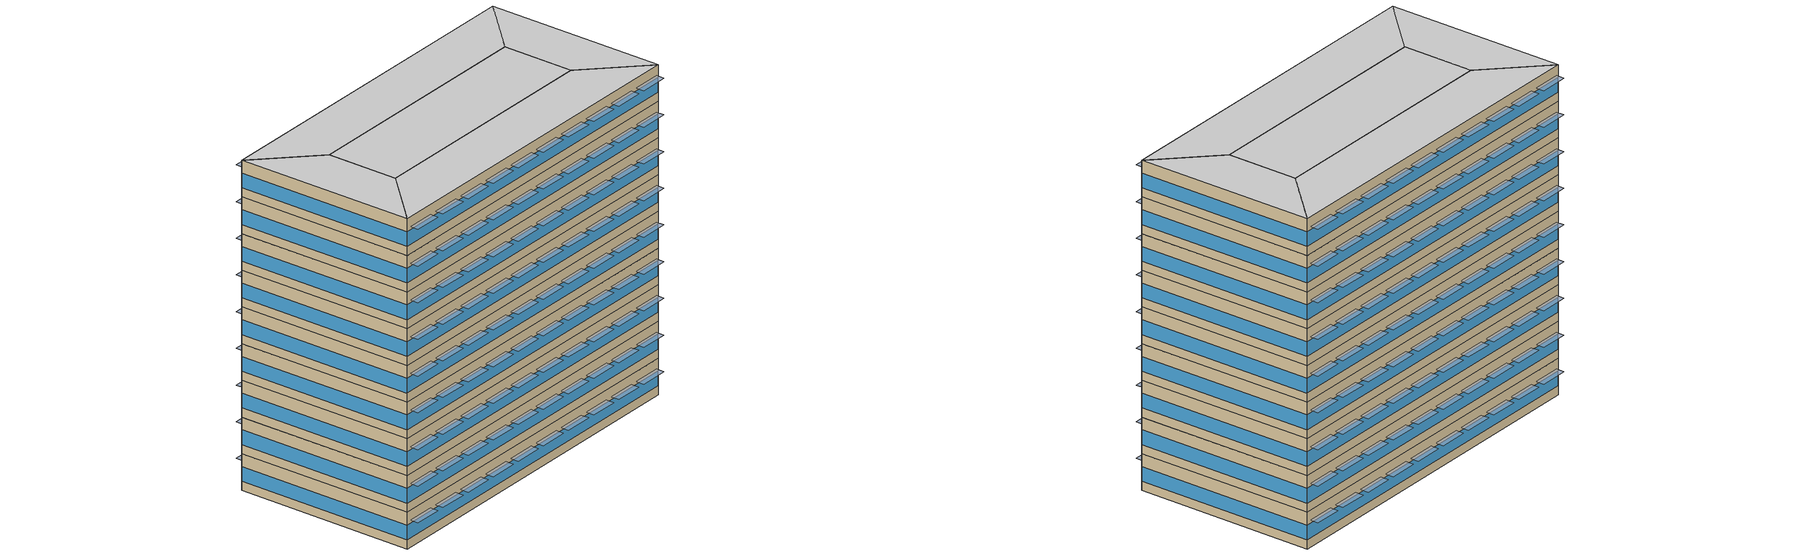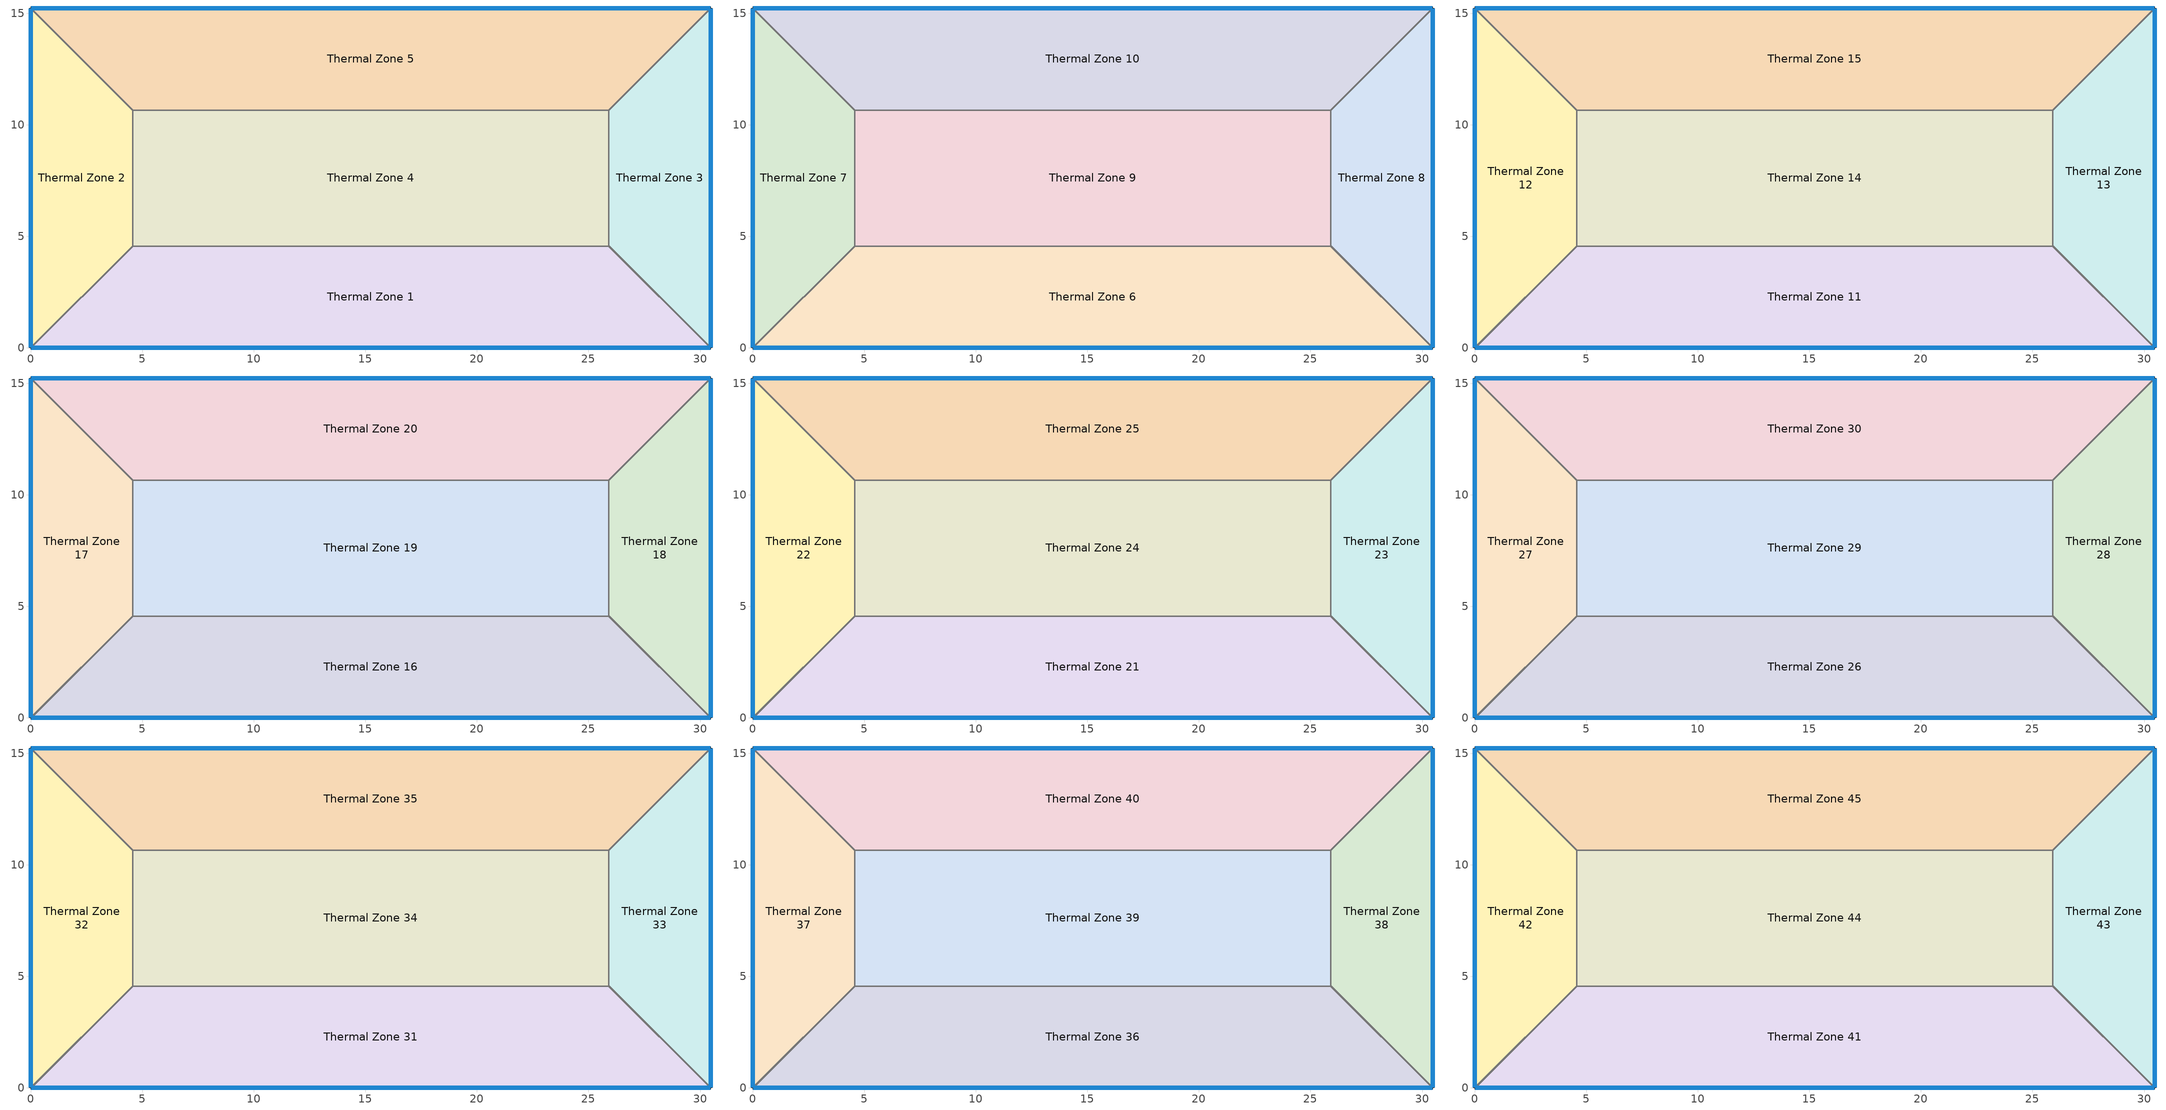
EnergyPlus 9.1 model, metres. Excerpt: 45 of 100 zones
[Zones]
Thermal Zone 1
 floor ground (ExtSlabCarpet 4in ClimateZone 1-8): 25.91,4.57 30.48,0 0,0 4.57,4.57 z0
 wall outside (ASHRAE 90.1-2010 ExtWall Mass ClimateZone 5): 0,0 30.48,0 z0:3.05
 wall to Thermal Zone 2 (Interior Wall): 4.57,4.57 0,0 z0:3.05
 wall to Thermal Zone 4 (Interior Wall): 25.91,4.57 4.57,4.57 z0:3.05
 wall to Thermal Zone 3 (Interior Wall): 30.48,0 25.91,4.57 z0:3.05
 window (ASHRAE 90.1-2010 ExtWindow Metal ClimateZone 4-6): 0.03,0 30.45,0 z0.76:1.98
Thermal Zone 2
 floor ground (ExtSlabCarpet 4in ClimateZone 1-8): 0,15.24 4.57,10.67 4.57,4.57 0,0 z0
 wall outside (ASHRAE 90.1-2010 ExtWall Mass ClimateZone 5): 0,15.24 0,0 z0:3.05
 wall to Thermal Zone 5 (Interior Wall): 4.57,10.67 0,15.24 z0:3.05
 wall to Thermal Zone 4 (Interior Wall): 4.57,4.57 4.57,10.67 z0:3.05
 window (ASHRAE 90.1-2010 ExtWindow Metal ClimateZone 4-6): 0,15.21 0,0.03 z0.76:1.98
Thermal Zone 3
 floor ground (ExtSlabCarpet 4in ClimateZone 1-8): 30.48,15.24 30.48,0 25.91,4.57 25.91,10.67 z0
 wall outside (ASHRAE 90.1-2010 ExtWall Mass ClimateZone 5): 30.48,0 30.48,15.24 z0:3.05
 wall to Thermal Zone 4 (Interior Wall): 25.91,10.67 25.91,4.57 z0:3.05
 wall to Thermal Zone 5 (Interior Wall): 30.48,15.24 25.91,10.67 z0:3.05
 window (ASHRAE 90.1-2010 ExtWindow Metal ClimateZone 4-6): 30.48,0.03 30.48,15.21 z0.76:1.98
Thermal Zone 4
 floor ground (ExtSlabCarpet 4in ClimateZone 1-8): 25.91,10.67 25.91,4.57 4.57,4.57 4.57,10.67 z0
 wall to Thermal Zone 5 (Interior Wall): 25.91,10.67 4.57,10.67 z0:3.05
Thermal Zone 5
 floor ground (ExtSlabCarpet 4in ClimateZone 1-8): 30.48,15.24 25.91,10.67 4.57,10.67 0,15.24 z0
 wall outside (ASHRAE 90.1-2010 ExtWall Mass ClimateZone 5): 30.48,15.24 0,15.24 z0:3.05
 window (ASHRAE 90.1-2010 ExtWindow Metal ClimateZone 4-6): 30.45,15.24 0.03,15.24 z0.76:1.98
Thermal Zone 10
 floor to Thermal Zone 5 (Interior Floor): 30.48,15.24 25.91,10.67 4.57,10.67 0,15.24 z3.05
 wall outside (ASHRAE 90.1-2010 ExtWall Mass ClimateZone 5): 30.48,15.24 0,15.24 z3.05:6.1
 wall to Thermal Zone 8 (Interior Wall): 25.91,10.67 30.48,15.24 z3.05:6.1
 wall to Thermal Zone 9 (Interior Wall): 4.57,10.67 25.91,10.67 z3.05:6.1
 wall to Thermal Zone 7 (Interior Wall): 0,15.24 4.57,10.67 z3.05:6.1
 window (ASHRAE 90.1-2010 ExtWindow Metal ClimateZone 4-6): 30.45,15.24 0.03,15.24 z3.81:5.03
Thermal Zone 6
 floor to Thermal Zone 1 (Interior Floor): 25.91,4.57 30.48,0 0,0 4.57,4.57 z3.05
 wall outside (ASHRAE 90.1-2010 ExtWall Mass ClimateZone 5): 0,0 30.48,0 z3.05:6.1
 wall to Thermal Zone 7 (Interior Wall): 4.57,4.57 0,0 z3.05:6.1
 wall to Thermal Zone 9 (Interior Wall): 25.91,4.57 4.57,4.57 z3.05:6.1
 wall to Thermal Zone 8 (Interior Wall): 30.48,0 25.91,4.57 z3.05:6.1
 window (ASHRAE 90.1-2010 ExtWindow Metal ClimateZone 4-6): 0.03,0 30.45,0 z3.81:5.03
Thermal Zone 7
 floor to Thermal Zone 2 (Interior Floor): 0,15.24 4.57,10.67 4.57,4.57 0,0 z3.05
 wall outside (ASHRAE 90.1-2010 ExtWall Mass ClimateZone 5): 0,15.24 0,0 z3.05:6.1
 wall to Thermal Zone 9 (Interior Wall): 4.57,4.57 4.57,10.67 z3.05:6.1
 window (ASHRAE 90.1-2010 ExtWindow Metal ClimateZone 4-6): 0,15.21 0,0.03 z3.81:5.03
Thermal Zone 8
 floor to Thermal Zone 3 (Interior Floor): 30.48,15.24 30.48,0 25.91,4.57 25.91,10.67 z3.05
 wall outside (ASHRAE 90.1-2010 ExtWall Mass ClimateZone 5): 30.48,0 30.48,15.24 z3.05:6.1
 wall to Thermal Zone 9 (Interior Wall): 25.91,10.67 25.91,4.57 z3.05:6.1
 window (ASHRAE 90.1-2010 ExtWindow Metal ClimateZone 4-6): 30.48,0.03 30.48,15.21 z3.81:5.03
Thermal Zone 9
 floor to Thermal Zone 4 (Interior Floor): 25.91,10.67 25.91,4.57 4.57,4.57 4.57,10.67 z3.05
Thermal Zone 11
 floor to Thermal Zone 6 (Interior Floor): 25.91,4.57 30.48,0 0,0 4.57,4.57 z6.1
 wall outside (ASHRAE 90.1-2010 ExtWall Mass ClimateZone 5): 0,0 30.48,0 z6.1:9.14
 wall to Thermal Zone 12 (Interior Wall): 4.57,4.57 0,0 z6.1:9.14
 wall to Thermal Zone 14 (Interior Wall): 25.91,4.57 4.57,4.57 z6.1:9.14
 wall to Thermal Zone 13 (Interior Wall): 30.48,0 25.91,4.57 z6.1:9.14
 window (ASHRAE 90.1-2010 ExtWindow Metal ClimateZone 4-6): 0.03,0 30.45,0 z6.86:8.08
Thermal Zone 12
 floor to Thermal Zone 7 (Interior Floor): 0,15.24 4.57,10.67 4.57,4.57 0,0 z6.1
 wall outside (ASHRAE 90.1-2010 ExtWall Mass ClimateZone 5): 0,15.24 0,0 z6.1:9.14
 wall to Thermal Zone 14 (Interior Wall): 4.57,4.57 4.57,10.67 z6.1:9.14
 wall to Thermal Zone 15 (Interior Wall): 4.57,10.67 0,15.24 z6.1:9.14
 window (ASHRAE 90.1-2010 ExtWindow Metal ClimateZone 4-6): 0,15.21 0,0.03 z6.86:8.08
Thermal Zone 13
 floor to Thermal Zone 8 (Interior Floor): 30.48,15.24 30.48,0 25.91,4.57 25.91,10.67 z6.1
 wall outside (ASHRAE 90.1-2010 ExtWall Mass ClimateZone 5): 30.48,0 30.48,15.24 z6.1:9.14
 wall to Thermal Zone 14 (Interior Wall): 25.91,10.67 25.91,4.57 z6.1:9.14
 wall to Thermal Zone 15 (Interior Wall): 30.48,15.24 25.91,10.67 z6.1:9.14
 window (ASHRAE 90.1-2010 ExtWindow Metal ClimateZone 4-6): 30.48,0.03 30.48,15.21 z6.86:8.08
Thermal Zone 14
 floor to Thermal Zone 9 (Interior Floor): 25.91,10.67 25.91,4.57 4.57,4.57 4.57,10.67 z6.1
 wall to Thermal Zone 15 (Interior Wall): 25.91,10.67 4.57,10.67 z6.1:9.14
Thermal Zone 15
 floor to Thermal Zone 10 (Interior Floor): 30.48,15.24 25.91,10.67 4.57,10.67 0,15.24 z6.1
 wall outside (ASHRAE 90.1-2010 ExtWall Mass ClimateZone 5): 30.48,15.24 0,15.24 z6.1:9.14
 window (ASHRAE 90.1-2010 ExtWindow Metal ClimateZone 4-6): 30.45,15.24 0.03,15.24 z6.86:8.08
Thermal Zone 16
 floor to Thermal Zone 11 (Interior Floor): 25.91,4.57 30.48,0 0,0 4.57,4.57 z9.14
 wall outside (ASHRAE 90.1-2010 ExtWall Mass ClimateZone 5): 0,0 30.48,0 z9.14:12.19
 wall to Thermal Zone 17 (Interior Wall): 4.57,4.57 0,0 z9.14:12.19
 wall to Thermal Zone 19 (Interior Wall): 25.91,4.57 4.57,4.57 z9.14:12.19
 wall to Thermal Zone 18 (Interior Wall): 30.48,0 25.91,4.57 z9.14:12.19
 window (ASHRAE 90.1-2010 ExtWindow Metal ClimateZone 4-6): 0.03,0 30.45,0 z9.9:11.13
Thermal Zone 17
 floor to Thermal Zone 12 (Interior Floor): 0,15.24 4.57,10.67 4.57,4.57 0,0 z9.14
 wall outside (ASHRAE 90.1-2010 ExtWall Mass ClimateZone 5): 0,15.24 0,0 z9.14:12.19
 wall to Thermal Zone 20 (Interior Wall): 4.57,10.67 0,15.24 z9.14:12.19
 wall to Thermal Zone 19 (Interior Wall): 4.57,4.57 4.57,10.67 z9.14:12.19
 window (ASHRAE 90.1-2010 ExtWindow Metal ClimateZone 4-6): 0,15.21 0,0.03 z9.9:11.13
Thermal Zone 18
 floor to Thermal Zone 13 (Interior Floor): 30.48,15.24 30.48,0 25.91,4.57 25.91,10.67 z9.14
 wall outside (ASHRAE 90.1-2010 ExtWall Mass ClimateZone 5): 30.48,0 30.48,15.24 z9.14:12.19
 wall to Thermal Zone 19 (Interior Wall): 25.91,10.67 25.91,4.57 z9.14:12.19
 wall to Thermal Zone 20 (Interior Wall): 30.48,15.24 25.91,10.67 z9.14:12.19
 window (ASHRAE 90.1-2010 ExtWindow Metal ClimateZone 4-6): 30.48,0.03 30.48,15.21 z9.9:11.13
Thermal Zone 19
 floor to Thermal Zone 14 (Interior Floor): 25.91,10.67 25.91,4.57 4.57,4.57 4.57,10.67 z9.14
 wall to Thermal Zone 20 (Interior Wall): 25.91,10.67 4.57,10.67 z9.14:12.19
Thermal Zone 20
 floor to Thermal Zone 15 (Interior Floor): 30.48,15.24 25.91,10.67 4.57,10.67 0,15.24 z9.14
 wall outside (ASHRAE 90.1-2010 ExtWall Mass ClimateZone 5): 30.48,15.24 0,15.24 z9.14:12.19
 window (ASHRAE 90.1-2010 ExtWindow Metal ClimateZone 4-6): 30.45,15.24 0.03,15.24 z9.9:11.13
Thermal Zone 21
 floor to Thermal Zone 16 (Interior Floor): 25.91,4.57 30.48,0 0,0 4.57,4.57 z12.19
 wall outside (ASHRAE 90.1-2010 ExtWall Mass ClimateZone 5): 0,0 30.48,0 z12.19:15.24
 wall to Thermal Zone 22 (Interior Wall): 4.57,4.57 0,0 z12.19:15.24
 wall to Thermal Zone 24 (Interior Wall): 25.91,4.57 4.57,4.57 z12.19:15.24
 wall to Thermal Zone 23 (Interior Wall): 30.48,0 25.91,4.57 z12.19:15.24
 window (ASHRAE 90.1-2010 ExtWindow Metal ClimateZone 4-6): 0.03,0 30.45,0 z12.95:14.17
Thermal Zone 22
 floor to Thermal Zone 17 (Interior Floor): 0,15.24 4.57,10.67 4.57,4.57 0,0 z12.19
 wall outside (ASHRAE 90.1-2010 ExtWall Mass ClimateZone 5): 0,15.24 0,0 z12.19:15.24
 wall to Thermal Zone 24 (Interior Wall): 4.57,4.57 4.57,10.67 z12.19:15.24
 wall to Thermal Zone 25 (Interior Wall): 4.57,10.67 0,15.24 z12.19:15.24
 window (ASHRAE 90.1-2010 ExtWindow Metal ClimateZone 4-6): 0,15.21 0,0.03 z12.95:14.18
Thermal Zone 23
 floor to Thermal Zone 18 (Interior Floor): 30.48,15.24 30.48,0 25.91,4.57 25.91,10.67 z12.19
 wall outside (ASHRAE 90.1-2010 ExtWall Mass ClimateZone 5): 30.48,0 30.48,15.24 z12.19:15.24
 wall to Thermal Zone 24 (Interior Wall): 25.91,10.67 25.91,4.57 z12.19:15.24
 wall to Thermal Zone 25 (Interior Wall): 30.48,15.24 25.91,10.67 z12.19:15.24
 window (ASHRAE 90.1-2010 ExtWindow Metal ClimateZone 4-6): 30.48,0.03 30.48,15.21 z12.95:14.18
Thermal Zone 24
 floor to Thermal Zone 19 (Interior Floor): 25.91,10.67 25.91,4.57 4.57,4.57 4.57,10.67 z12.19
 wall to Thermal Zone 25 (Interior Wall): 25.91,10.67 4.57,10.67 z12.19:15.24
Thermal Zone 25
 floor to Thermal Zone 20 (Interior Floor): 30.48,15.24 25.91,10.67 4.57,10.67 0,15.24 z12.19
 wall outside (ASHRAE 90.1-2010 ExtWall Mass ClimateZone 5): 30.48,15.24 0,15.24 z12.19:15.24
 window (ASHRAE 90.1-2010 ExtWindow Metal ClimateZone 4-6): 30.45,15.24 0.03,15.24 z12.95:14.17
Thermal Zone 26
 floor to Thermal Zone 21 (Interior Floor): 25.91,4.57 30.48,0 0,0 4.57,4.57 z15.24
 wall outside (ASHRAE 90.1-2010 ExtWall Mass ClimateZone 5): 0,0 30.48,0 z15.24:18.29
 wall to Thermal Zone 27 (Interior Wall): 4.57,4.57 0,0 z15.24:18.29
 wall to Thermal Zone 29 (Interior Wall): 25.91,4.57 4.57,4.57 z15.24:18.29
 wall to Thermal Zone 28 (Interior Wall): 30.48,0 25.91,4.57 z15.24:18.29
 window (ASHRAE 90.1-2010 ExtWindow Metal ClimateZone 4-6): 0.03,0 30.45,0 z16:17.22
Thermal Zone 27
 floor to Thermal Zone 22 (Interior Floor): 0,15.24 4.57,10.67 4.57,4.57 0,0 z15.24
 wall outside (ASHRAE 90.1-2010 ExtWall Mass ClimateZone 5): 0,15.24 0,0 z15.24:18.29
 wall to Thermal Zone 29 (Interior Wall): 4.57,4.57 4.57,10.67 z15.24:18.29
 wall to Thermal Zone 30 (Interior Wall): 4.57,10.67 0,15.24 z15.24:18.29
 window (ASHRAE 90.1-2010 ExtWindow Metal ClimateZone 4-6): 0,15.21 0,0.03 z16:17.22
Thermal Zone 28
 floor to Thermal Zone 23 (Interior Floor): 30.48,15.24 30.48,0 25.91,4.57 25.91,10.67 z15.24
 wall outside (ASHRAE 90.1-2010 ExtWall Mass ClimateZone 5): 30.48,0 30.48,15.24 z15.24:18.29
 wall to Thermal Zone 29 (Interior Wall): 25.91,10.67 25.91,4.57 z15.24:18.29
 wall to Thermal Zone 30 (Interior Wall): 30.48,15.24 25.91,10.67 z15.24:18.29
 window (ASHRAE 90.1-2010 ExtWindow Metal ClimateZone 4-6): 30.48,0.03 30.48,15.21 z16:17.22
Thermal Zone 29
 floor to Thermal Zone 24 (Interior Floor): 25.91,10.67 25.91,4.57 4.57,4.57 4.57,10.67 z15.24
 wall to Thermal Zone 30 (Interior Wall): 25.91,10.67 4.57,10.67 z15.24:18.29
Thermal Zone 30
 floor to Thermal Zone 25 (Interior Floor): 30.48,15.24 25.91,10.67 4.57,10.67 0,15.24 z15.24
 wall outside (ASHRAE 90.1-2010 ExtWall Mass ClimateZone 5): 30.48,15.24 0,15.24 z15.24:18.29
 window (ASHRAE 90.1-2010 ExtWindow Metal ClimateZone 4-6): 30.45,15.24 0.03,15.24 z16:17.22
Thermal Zone 31
 floor to Thermal Zone 26 (Interior Floor): 25.91,4.57 30.48,0 0,0 4.57,4.57 z18.29
 wall outside (ASHRAE 90.1-2010 ExtWall Mass ClimateZone 5): 0,0 30.48,0 z18.29:21.34
 wall to Thermal Zone 32 (Interior Wall): 4.57,4.57 0,0 z18.29:21.34
 wall to Thermal Zone 34 (Interior Wall): 25.91,4.57 4.57,4.57 z18.29:21.34
 wall to Thermal Zone 33 (Interior Wall): 30.48,0 25.91,4.57 z18.29:21.34
 window (ASHRAE 90.1-2010 ExtWindow Metal ClimateZone 4-6): 0.03,0 30.45,0 z19.05:20.27
Thermal Zone 32
 floor to Thermal Zone 27 (Interior Floor): 0,15.24 4.57,10.67 4.57,4.57 0,0 z18.29
 wall outside (ASHRAE 90.1-2010 ExtWall Mass ClimateZone 5): 0,15.24 0,0 z18.29:21.34
 wall to Thermal Zone 34 (Interior Wall): 4.57,4.57 4.57,10.67 z18.29:21.34
 wall to Thermal Zone 35 (Interior Wall): 4.57,10.67 0,15.24 z18.29:21.34
 window (ASHRAE 90.1-2010 ExtWindow Metal ClimateZone 4-6): 0,15.21 0,0.03 z19.05:20.27
Thermal Zone 33
 floor to Thermal Zone 28 (Interior Floor): 30.48,15.24 30.48,0 25.91,4.57 25.91,10.67 z18.29
 wall outside (ASHRAE 90.1-2010 ExtWall Mass ClimateZone 5): 30.48,0 30.48,15.24 z18.29:21.34
 wall to Thermal Zone 34 (Interior Wall): 25.91,10.67 25.91,4.57 z18.29:21.34
 wall to Thermal Zone 35 (Interior Wall): 30.48,15.24 25.91,10.67 z18.29:21.34
 window (ASHRAE 90.1-2010 ExtWindow Metal ClimateZone 4-6): 30.48,0.03 30.48,15.21 z19.05:20.27
Thermal Zone 34
 floor to Thermal Zone 29 (Interior Floor): 25.91,10.67 25.91,4.57 4.57,4.57 4.57,10.67 z18.29
 wall to Thermal Zone 35 (Interior Wall): 25.91,10.67 4.57,10.67 z18.29:21.34
Thermal Zone 35
 floor to Thermal Zone 30 (Interior Floor): 30.48,15.24 25.91,10.67 4.57,10.67 0,15.24 z18.29
 wall outside (ASHRAE 90.1-2010 ExtWall Mass ClimateZone 5): 30.48,15.24 0,15.24 z18.29:21.34
 window (ASHRAE 90.1-2010 ExtWindow Metal ClimateZone 4-6): 30.45,15.24 0.03,15.24 z19.05:20.27
Thermal Zone 36
 floor to Thermal Zone 31 (Interior Floor): 25.91,4.57 30.48,0 0,0 4.57,4.57 z21.34
 wall outside (ASHRAE 90.1-2010 ExtWall Mass ClimateZone 5): 0,0 30.48,0 z21.34:24.38
 wall to Thermal Zone 37 (Interior Wall): 4.57,4.57 0,0 z21.34:24.38
 wall to Thermal Zone 39 (Interior Wall): 25.91,4.57 4.57,4.57 z21.34:24.38
 wall to Thermal Zone 38 (Interior Wall): 30.48,0 25.91,4.57 z21.34:24.38
 window (ASHRAE 90.1-2010 ExtWindow Metal ClimateZone 4-6): 0.03,0 30.45,0 z22.1:23.32
Thermal Zone 37
 floor to Thermal Zone 32 (Interior Floor): 0,15.24 4.57,10.67 4.57,4.57 0,0 z21.34
 wall outside (ASHRAE 90.1-2010 ExtWall Mass ClimateZone 5): 0,15.24 0,0 z21.34:24.38
 wall to Thermal Zone 39 (Interior Wall): 4.57,4.57 4.57,10.67 z21.34:24.38
 wall to Thermal Zone 40 (Interior Wall): 4.57,10.67 0,15.24 z21.34:24.38
 window (ASHRAE 90.1-2010 ExtWindow Metal ClimateZone 4-6): 0,15.21 0,0.03 z22.1:23.32
Thermal Zone 38
 floor to Thermal Zone 33 (Interior Floor): 30.48,15.24 30.48,0 25.91,4.57 25.91,10.67 z21.34
 wall outside (ASHRAE 90.1-2010 ExtWall Mass ClimateZone 5): 30.48,0 30.48,15.24 z21.34:24.38
 wall to Thermal Zone 39 (Interior Wall): 25.91,10.67 25.91,4.57 z21.34:24.38
 wall to Thermal Zone 40 (Interior Wall): 30.48,15.24 25.91,10.67 z21.34:24.38
 window (ASHRAE 90.1-2010 ExtWindow Metal ClimateZone 4-6): 30.48,0.03 30.48,15.21 z22.1:23.32
Thermal Zone 39
 floor to Thermal Zone 34 (Interior Floor): 25.91,10.67 25.91,4.57 4.57,4.57 4.57,10.67 z21.34
 wall to Thermal Zone 40 (Interior Wall): 25.91,10.67 4.57,10.67 z21.34:24.38
Thermal Zone 40
 floor to Thermal Zone 35 (Interior Floor): 30.48,15.24 25.91,10.67 4.57,10.67 0,15.24 z21.34
 wall outside (ASHRAE 90.1-2010 ExtWall Mass ClimateZone 5): 30.48,15.24 0,15.24 z21.34:24.38
 window (ASHRAE 90.1-2010 ExtWindow Metal ClimateZone 4-6): 30.45,15.24 0.03,15.24 z22.1:23.32
Thermal Zone 41
 floor to Thermal Zone 36 (Interior Floor): 25.91,4.57 30.48,0 0,0 4.57,4.57 z24.38
 wall outside (ASHRAE 90.1-2010 ExtWall Mass ClimateZone 5): 0,0 30.48,0 z24.38:27.43
 wall to Thermal Zone 42 (Interior Wall): 4.57,4.57 0,0 z24.38:27.43
 wall to Thermal Zone 44 (Interior Wall): 25.91,4.57 4.57,4.57 z24.38:27.43
 wall to Thermal Zone 43 (Interior Wall): 30.48,0 25.91,4.57 z24.38:27.43
 window (ASHRAE 90.1-2010 ExtWindow Metal ClimateZone 4-6): 0.03,0 30.45,0 z25.14:26.37
 ceiling to Thermal Zone 46 (Interior Ceiling): 30.48,0 25.91,4.57 4.57,4.57 0,0 z27.43
Thermal Zone 42
 floor to Thermal Zone 37 (Interior Floor): 0,15.24 4.57,10.67 4.57,4.57 0,0 z24.38
 wall outside (ASHRAE 90.1-2010 ExtWall Mass ClimateZone 5): 0,15.24 0,0 z24.38:27.43
 wall to Thermal Zone 44 (Interior Wall): 4.57,4.57 4.57,10.67 z24.38:27.43
 wall to Thermal Zone 45 (Interior Wall): 4.57,10.67 0,15.24 z24.38:27.43
 window (ASHRAE 90.1-2010 ExtWindow Metal ClimateZone 4-6): 0,15.21 0,0.03 z25.14:26.37
 ceiling to Thermal Zone 47 (Interior Ceiling): 0,0 4.57,4.57 4.57,10.67 0,15.24 z27.43
Thermal Zone 43
 floor to Thermal Zone 38 (Interior Floor): 30.48,15.24 30.48,0 25.91,4.57 25.91,10.67 z24.38
 wall outside (ASHRAE 90.1-2010 ExtWall Mass ClimateZone 5): 30.48,0 30.48,15.24 z24.38:27.43
 wall to Thermal Zone 44 (Interior Wall): 25.91,10.67 25.91,4.57 z24.38:27.43
 wall to Thermal Zone 45 (Interior Wall): 30.48,15.24 25.91,10.67 z24.38:27.43
 window (ASHRAE 90.1-2010 ExtWindow Metal ClimateZone 4-6): 30.48,0.03 30.48,15.21 z25.14:26.37
 ceiling to Thermal Zone 48 (Interior Ceiling): 30.48,0 30.48,15.24 25.91,10.67 25.91,4.57 z27.43
Thermal Zone 44
 floor to Thermal Zone 39 (Interior Floor): 25.91,10.67 25.91,4.57 4.57,4.57 4.57,10.67 z24.38
 wall to Thermal Zone 45 (Interior Wall): 25.91,10.67 4.57,10.67 z24.38:27.43
 ceiling to Thermal Zone 49 (Interior Ceiling): 25.91,4.57 25.91,10.67 4.57,10.67 4.57,4.57 z27.43
Thermal Zone 45
 floor to Thermal Zone 40 (Interior Floor): 30.48,15.24 25.91,10.67 4.57,10.67 0,15.24 z24.38
 wall outside (ASHRAE 90.1-2010 ExtWall Mass ClimateZone 5): 30.48,15.24 0,15.24 z24.38:27.43
 window (ASHRAE 90.1-2010 ExtWindow Metal ClimateZone 4-6): 30.45,15.24 0.03,15.24 z25.14:26.37
 ceiling to Thermal Zone 50 (Interior Ceiling): 25.91,10.67 30.48,15.24 0,15.24 4.57,10.67 z27.43
shading: 8.84,-0.76 8.84,0 6.4,0 6.4,-0.76 z2.29; 2.74,-0.76 2.74,0 0.3,0 0.3,-0.76 z2.29; 24.08,-0.76 24.08,0 21.64,0 21.64,-0.76 z2.29; 27.13,-0.76 27.13,0 24.69,0 24.69,-0.76 z2.29; 8.84,-0.76 8.84,0 6.4,0 6.4,-0.76 z8.38; 2.74,-0.76 2.74,0 0.3,0 0.3,-0.76 z8.38; 24.08,-0.76 24.08,0 21.64,0 21.64,-0.76 z8.38; 27.13,-0.76 27.13,0 24.69,0 24.69,-0.76 z8.38; 24.08,-0.76 24.08,0 21.64,0 21.64,-0.76 z11.43; 2.74,-0.76 2.74,0 0.3,0 0.3,-0.76 z11.43; 8.84,-0.76 8.84,0 6.4,0 6.4,-0.76 z11.43; 27.13,-0.76 27.13,0 24.69,0 24.69,-0.76 z11.43; 8.84,-0.76 8.84,0 6.4,0 6.4,-0.76 z14.48; 27.13,-0.76 27.13,0 24.69,0 24.69,-0.76 z14.48; 2.74,-0.76 2.74,0 0.3,0 0.3,-0.76 z14.48; 24.08,-0.76 24.08,0 21.64,0 21.64,-0.76 z14.48; 2.74,-0.76 2.74,0 0.3,0 0.3,-0.76 z17.53; 24.08,-0.76 24.08,0 21.64,0 21.64,-0.76 z17.53; 8.84,-0.76 8.84,0 6.4,0 6.4,-0.76 z17.53; 27.13,-0.76 27.13,0 24.69,0 24.69,-0.76 z17.53; 27.13,-0.76 27.13,0 24.69,0 24.69,-0.76 z20.57; 8.84,-0.76 8.84,0 6.4,0 6.4,-0.76 z20.57; 24.08,-0.76 24.08,0 21.64,0 21.64,-0.76 z20.57; 2.74,-0.76 2.74,0 0.3,0 0.3,-0.76 z20.57; 8.84,-0.76 8.84,0 6.4,0 6.4,-0.76 z23.62; 24.08,-0.76 24.08,0 21.64,0 21.64,-0.76 z23.62; 27.13,-0.76 27.13,0 24.69,0 24.69,-0.76 z23.62; 2.74,-0.76 2.74,0 0.3,0 0.3,-0.76 z23.62; 24.08,-0.76 24.08,0 21.64,0 21.64,-0.76 z26.67; 8.84,-0.76 8.84,0 6.4,0 6.4,-0.76 z26.67; 27.13,-0.76 27.13,0 24.69,0 24.69,-0.76 z26.67; 2.74,-0.76 2.74,0 0.3,0 0.3,-0.76 z26.67; 8.84,-0.76 8.84,0 6.4,0 6.4,-0.76 z5.33; 27.13,-0.76 27.13,0 24.69,0 24.69,-0.76 z5.33; 2.74,-0.76 2.74,0 0.3,0 0.3,-0.76 z5.33; 24.08,-0.76 24.08,0 21.64,0 21.64,-0.76 z5.33; 17.98,-0.76 17.98,0 15.54,0 15.54,-0.76 z2.29; 14.94,-0.76 14.94,0 12.5,0 12.5,-0.76 z2.29; 17.98,-0.76 17.98,0 15.54,0 15.54,-0.76 z8.38; 14.94,-0.76 14.94,0 12.5,0 12.5,-0.76 z8.38; 17.98,-0.76 17.98,0 15.54,0 15.54,-0.76 z11.43; 14.94,-0.76 14.94,0 12.5,0 12.5,-0.76 z11.43; 14.94,-0.76 14.94,0 12.5,0 12.5,-0.76 z14.48; 17.98,-0.76 17.98,0 15.54,0 15.54,-0.76 z14.48; 14.94,-0.76 14.94,0 12.5,0 12.5,-0.76 z17.53; 17.98,-0.76 17.98,0 15.54,0 15.54,-0.76 z17.53; 14.94,-0.76 14.94,0 12.5,0 12.5,-0.76 z20.57; 17.98,-0.76 17.98,0 15.54,0 15.54,-0.76 z20.57; 14.94,-0.76 14.94,0 12.5,0 12.5,-0.76 z23.62; 17.98,-0.76 17.98,0 15.54,0 15.54,-0.76 z23.62; 14.94,-0.76 14.94,0 12.5,0 12.5,-0.76 z26.67; 17.98,-0.76 17.98,0 15.54,0 15.54,-0.76 z26.67; 14.94,-0.76 14.94,0 12.5,0 12.5,-0.76 z5.33; 17.98,-0.76 17.98,0 15.54,0 15.54,-0.76 z5.33; 30.18,-0.76 30.18,0 27.74,0 27.74,-0.76 z2.29; 5.79,-0.76 5.79,0 3.35,0 3.35,-0.76 z2.29; 21.03,-0.76 21.03,0 18.59,0 18.59,-0.76 z2.29; 11.89,-0.76 11.89,0 9.45,0 9.45,-0.76 z2.29; 11.89,-0.76 11.89,0 9.45,0 9.45,-0.76 z8.38; 30.18,-0.76 30.18,0 27.74,0 27.74,-0.76 z8.38; 21.03,-0.76 21.03,0 18.59,0 18.59,-0.76 z8.38; 5.79,-0.76 5.79,0 3.35,0 3.35,-0.76 z8.38; 30.18,-0.76 30.18,0 27.74,0 27.74,-0.76 z11.43; 21.03,-0.76 21.03,0 18.59,0 18.59,-0.76 z11.43; 11.89,-0.76 11.89,0 9.45,0 9.45,-0.76 z11.43; 5.79,-0.76 5.79,0 3.35,0 3.35,-0.76 z11.43; 21.03,-0.76 21.03,0 18.59,0 18.59,-0.76 z14.48; 5.79,-0.76 5.79,0 3.35,0 3.35,-0.76 z14.48; 11.89,-0.76 11.89,0 9.45,0 9.45,-0.76 z14.48; 30.18,-0.76 30.18,0 27.74,0 27.74,-0.76 z14.48; 5.79,-0.76 5.79,0 3.35,0 3.35,-0.76 z17.53; 30.18,-0.76 30.18,0 27.74,0 27.74,-0.76 z17.53; 21.03,-0.76 21.03,0 18.59,0 18.59,-0.76 z17.53; 11.89,-0.76 11.89,0 9.45,0 9.45,-0.76 z17.53; 30.18,-0.76 30.18,0 27.74,0 27.74,-0.76 z20.57; 11.89,-0.76 11.89,0 9.45,0 9.45,-0.76 z20.57; 5.79,-0.76 5.79,0 3.35,0 3.35,-0.76 z20.57; 21.03,-0.76 21.03,0 18.59,0 18.59,-0.76 z20.57; 11.89,-0.76 11.89,0 9.45,0 9.45,-0.76 z23.62; 5.79,-0.76 5.79,0 3.35,0 3.35,-0.76 z23.62; 21.03,-0.76 21.03,0 18.59,0 18.59,-0.76 z23.62; 30.18,-0.76 30.18,0 27.74,0 27.74,-0.76 z23.62; 21.03,-0.76 21.03,0 18.59,0 18.59,-0.76 z26.67; 11.89,-0.76 11.89,0 9.45,0 9.45,-0.76 z26.67; 5.79,-0.76 5.79,0 3.35,0 3.35,-0.76 z26.67; 30.18,-0.76 30.18,0 27.74,0 27.74,-0.76 z26.67; 11.89,-0.76 11.89,0 9.45,0 9.45,-0.76 z5.33; 30.18,-0.76 30.18,0 27.74,0 27.74,-0.76 z5.33; 21.03,-0.76 21.03,0 18.59,0 18.59,-0.76 z5.33; 5.79,-0.76 5.79,0 3.35,0 3.35,-0.76 z5.33; 21.03,15.24 21.03,16 18.59,16 18.59,15.24 z5.33; 24.08,15.24 24.08,16 21.64,16 21.64,15.24 z5.33; 11.89,15.24 11.89,16 9.45,16 9.45,15.24 z5.33; 27.13,15.24 27.13,16 24.69,16 24.69,15.24 z5.33; 14.94,15.24 14.94,16 12.5,16 12.5,15.24 z5.33; 30.18,15.24 30.18,16 27.74,16 27.74,15.24 z5.33; 2.74,15.24 2.74,16 0.3,16 0.3,15.24 z5.33; 8.84,15.24 8.84,16 6.4,16 6.4,15.24 z5.33; 5.79,15.24 5.79,16 3.35,16 3.35,15.24 z5.33; 17.98,15.24 17.98,16 15.54,16 15.54,15.24 z5.33; 21.03,15.24 21.03,16 18.59,16 18.59,15.24 z8.38; 5.79,15.24 5.79,16 3.35,16 3.35,15.24 z8.38; 27.13,15.24 27.13,16 24.69,16 24.69,15.24 z8.38; 14.94,15.24 14.94,16 12.5,16 12.5,15.24 z8.38; 2.74,15.24 2.74,16 0.3,16 0.3,15.24 z8.38; 8.84,15.24 8.84,16 6.4,16 6.4,15.24 z8.38; 17.98,15.24 17.98,16 15.54,16 15.54,15.24 z8.38; 24.08,15.24 24.08,16 21.64,16 21.64,15.24 z8.38; 11.89,15.24 11.89,16 9.45,16 9.45,15.24 z8.38; 30.18,15.24 30.18,16 27.74,16 27.74,15.24 z8.38; 2.74,15.24 2.74,16 0.3,16 0.3,15.24 z11.43; 14.94,15.24 14.94,16 12.5,16 12.5,15.24 z11.43; 27.13,15.24 27.13,16 24.69,16 24.69,15.24 z11.43; 17.98,15.24 17.98,16 15.54,16 15.54,15.24 z11.43; 21.03,15.24 21.03,16 18.59,16 18.59,15.24 z11.43; 30.18,15.24 30.18,16 27.74,16 27.74,15.24 z11.43; 5.79,15.24 5.79,16 3.35,16 3.35,15.24 z11.43; 11.89,15.24 11.89,16 9.45,16 9.45,15.24 z11.43; 8.84,15.24 8.84,16 6.4,16 6.4,15.24 z11.43; 24.08,15.24 24.08,16 21.64,16 21.64,15.24 z11.43; 17.98,15.24 17.98,16 15.54,16 15.54,15.24 z14.48; 30.18,15.24 30.18,16 27.74,16 27.74,15.24 z14.48; 8.84,15.24 8.84,16 6.4,16 6.4,15.24 z14.48; 27.13,15.24 27.13,16 24.69,16 24.69,15.24 z14.48; 2.74,15.24 2.74,16 0.3,16 0.3,15.24 z14.48; 5.79,15.24 5.79,16 3.35,16 3.35,15.24 z14.48; 24.08,15.24 24.08,16 21.64,16 21.64,15.24 z14.48; 11.89,15.24 11.89,16 9.45,16 9.45,15.24 z14.48; 21.03,15.24 21.03,16 18.59,16 18.59,15.24 z14.48; 14.94,15.24 14.94,16 12.5,16 12.5,15.24 z14.48; 17.98,15.24 17.98,16 15.54,16 15.54,15.24 z17.53; 24.08,15.24 24.08,16 21.64,16 21.64,15.24 z17.53; 8.84,15.24 8.84,16 6.4,16 6.4,15.24 z17.53; 14.94,15.24 14.94,16 12.5,16 12.5,15.24 z17.53; 30.18,15.24 30.18,16 27.74,16 27.74,15.24 z17.53; 21.03,15.24 21.03,16 18.59,16 18.59,15.24 z17.53; 27.13,15.24 27.13,16 24.69,16 24.69,15.24 z17.53; 11.89,15.24 11.89,16 9.45,16 9.45,15.24 z17.53; 5.79,15.24 5.79,16 3.35,16 3.35,15.24 z17.53; 2.74,15.24 2.74,16 0.3,16 0.3,15.24 z17.53; 11.89,15.24 11.89,16 9.45,16 9.45,15.24 z20.57; 30.18,15.24 30.18,16 27.74,16 27.74,15.24 z20.57; 5.79,15.24 5.79,16 3.35,16 3.35,15.24 z20.57; 17.98,15.24 17.98,16 15.54,16 15.54,15.24 z20.57; 8.84,15.24 8.84,16 6.4,16 6.4,15.24 z20.57; 2.74,15.24 2.74,16 0.3,16 0.3,15.24 z20.57; 24.08,15.24 24.08,16 21.64,16 21.64,15.24 z20.57; 27.13,15.24 27.13,16 24.69,16 24.69,15.24 z20.57; 21.03,15.24 21.03,16 18.59,16 18.59,15.24 z20.57; 14.94,15.24 14.94,16 12.5,16 12.5,15.24 z20.57; 14.94,15.24 14.94,16 12.5,16 12.5,15.24 z23.62; 5.79,15.24 5.79,16 3.35,16 3.35,15.24 z23.62; 30.18,15.24 30.18,16 27.74,16 27.74,15.24 z23.62; 27.13,15.24 27.13,16 24.69,16 24.69,15.24 z23.62; 11.89,15.24 11.89,16 9.45,16 9.45,15.24 z23.62; 2.74,15.24 2.74,16 0.3,16 0.3,15.24 z23.62; 17.98,15.24 17.98,16 15.54,16 15.54,15.24 z23.62; 8.84,15.24 8.84,16 6.4,16 6.4,15.24 z23.62; 24.08,15.24 24.08,16 21.64,16 21.64,15.24 z23.62; 21.03,15.24 21.03,16 18.59,16 18.59,15.24 z23.62; 11.89,15.24 11.89,16 9.45,16 9.45,15.24 z26.67; 14.94,15.24 14.94,16 12.5,16 12.5,15.24 z26.67; 5.79,15.24 5.79,16 3.35,16 3.35,15.24 z26.67; 24.08,15.24 24.08,16 21.64,16 21.64,15.24 z26.67; 30.18,15.24 30.18,16 27.74,16 27.74,15.24 z26.67; 17.98,15.24 17.98,16 15.54,16 15.54,15.24 z26.67; 27.13,15.24 27.13,16 24.69,16 24.69,15.24 z26.67; 8.84,15.24 8.84,16 6.4,16 6.4,15.24 z26.67; 2.74,15.24 2.74,16 0.3,16 0.3,15.24 z26.67; 21.03,15.24 21.03,16 18.59,16 18.59,15.24 z26.67; 2.74,15.24 2.74,16 0.3,16 0.3,15.24 z2.29; 21.03,15.24 21.03,16 18.59,16 18.59,15.24 z2.29; 27.13,15.24 27.13,16 24.69,16 24.69,15.24 z2.29; 17.98,15.24 17.98,16 15.54,16 15.54,15.24 z2.29; 30.18,15.24 30.18,16 27.74,16 27.74,15.24 z2.29; 14.94,15.24 14.94,16 12.5,16 12.5,15.24 z2.29; 24.08,15.24 24.08,16 21.64,16 21.64,15.24 z2.29; 5.79,15.24 5.79,16 3.35,16 3.35,15.24 z2.29; 11.89,15.24 11.89,16 9.45,16 9.45,15.24 z2.29; 8.84,15.24 8.84,16 6.4,16 6.4,15.24 z2.29
[Building]
Building 1
[Site:Location]
Chicago Ohare Intl Ap: Latitude {deg}=41.98; Longitude {deg}=-87.92; Time Zone {hr}=-6; Elevation {m}=201
[Material] Thermal Absorptance=0.9
Name | Roughness | Thickness {m} | Conductivity {W/m-K} | Density {kg/m3} | Specific Heat {J/kg-K} | Solar Absorptance | Visible Absorptance
1/2IN Gypsum | Smooth | 0.0127 | 0.16 | 784.9 | 830 | 0.4 | 0.4
1IN Stucco | Smooth | 0.0253 | 0.6918 | 1858 | 837 | 0.92 | 0.92
8IN CONCRETE HW RefBldg | Rough | 0.2032 | 1.311 | 2240 | 836.8 | 0.7 | 0.7
F16 Acoustic tile | MediumSmooth | 0.0191 | 0.06 | 368 | 590 | 0.3 | 0.3
G01a 19mm gypsum board | MediumSmooth | 0.019 | 0.16 | 800 | 1090 | 0.4 | 0.4
M11 100mm lightweight concrete | MediumRough | 0.1016 | 0.53 | 1280 | 840 | 0.5 | 0.5
Mass Wall Insulation R-8.72 IP | MediumRough | 0.075271 | 0.049 | 265 | 836.8 | 0.7 | 0.7
MAT-CC05 4 HW CONCRETE | Rough | 0.1016 | 1.311 | 2240 | 836.8 | 0.85 | 0.85
[Material:AirGap]
Name | Thermal Resistance {m2-K/W}
F04 Wall air space resistance | 0.15
F05 Ceiling air space resistance | 0.18
[Material:NoMass]
CP02 CARPET PAD: Roughness=Smooth; Thermal Resistance {m2-K/W}=0.1; Thermal Absorptance=0.9; Solar Absorptance=0.8; Visible Absorptance=0.8
[WindowMaterial:SimpleGlazingSystem]
Fixed Window 3.12/0.40/0.31: U-Factor {W/m2-K}=3.12304; Solar Heat Gain Coefficient=0.4; Visible Transmittance=0.31
[Construction]
ASHRAE 90.1-2010 ExtWall Mass ClimateZone 5: 1IN Stucco, 8IN CONCRETE HW RefBldg, Mass Wall Insulation R-8.72 IP, 1/2IN Gypsum
ASHRAE 90.1-2010 ExtWindow Metal ClimateZone 4-6: Fixed Window 3.12/0.40/0.31
ExtSlabCarpet 4in ClimateZone 1-8: MAT-CC05 4 HW CONCRETE, CP02 CARPET PAD
Interior Ceiling: M11 100mm lightweight concrete, F05 Ceiling air space resistance, F16 Acoustic tile
Interior Floor: F16 Acoustic tile, F05 Ceiling air space resistance, M11 100mm lightweight concrete
Interior Wall: G01a 19mm gypsum board, F04 Wall air space resistance, G01a 19mm gypsum board
[Zone]
Thermal Zone 1; Thermal Zone 10; Thermal Zone 11; Thermal Zone 12; Thermal Zone 13; Thermal Zone 14; Thermal Zone 15; Thermal Zone 16; Thermal Zone 17; Thermal Zone 18; Thermal Zone 19; Thermal Zone 2; Thermal Zone 20; Thermal Zone 21; Thermal Zone 22; Thermal Zone 23; Thermal Zone 24; Thermal Zone 25; Thermal Zone 26; Thermal Zone 27; Thermal Zone 28; Thermal Zone 29; Thermal Zone 3; Thermal Zone 30; Thermal Zone 31; Thermal Zone 32; Thermal Zone 33; Thermal Zone 34; Thermal Zone 35; Thermal Zone 36; Thermal Zone 37; Thermal Zone 38; Thermal Zone 39; Thermal Zone 4; Thermal Zone 40; Thermal Zone 41; Thermal Zone 42; Thermal Zone 43; Thermal Zone 44; Thermal Zone 45; Thermal Zone 5; Thermal Zone 6; Thermal Zone 7; Thermal Zone 8; Thermal Zone 9
[ShadingProperty:Reflectance] Diffuse Solar Reflectance of Unglazed Part of Shading Surface=0.3; Diffuse Visible Reflectance of Unglazed Part of Shading Surface=0.3; Fraction of Shading Surface That Is Glazed=0
Name | Shading Surface
 | Sub Surface 391 - Overhang
 | Sub Surface 392 - Overhang
 | Sub Surface 393 - Overhang
 | Sub Surface 394 - Overhang
 | Sub Surface 395 - Overhang
 | Sub Surface 396 - Overhang
 | Sub Surface 397 - Overhang
 | Sub Surface 398 - Overhang
 | Sub Surface 399 - Overhang
 | Sub Surface 400 - Overhang
 | Sub Surface 761 - Overhang
 | Sub Surface 762 - Overhang
 | Sub Surface 763 - Overhang
 | Sub Surface 764 - Overhang
 | Sub Surface 765 - Overhang
 | Sub Surface 766 - Overhang
 | Sub Surface 767 - Overhang
 | Sub Surface 768 - Overhang
 | Sub Surface 769 - Overhang
 | Sub Surface 770 - Overhang
 | Sub Surface 51 - Overhang
 | Sub Surface 52 - Overhang
 | Sub Surface 53 - Overhang
 | Sub Surface 54 - Overhang
 | Sub Surface 55 - Overhang
 | Sub Surface 56 - Overhang
 | Sub Surface 57 - Overhang
 | Sub Surface 58 - Overhang
 | Sub Surface 59 - Overhang
 | Sub Surface 60 - Overhang
 | Sub Surface 751 - Overhang
 | Sub Surface 752 - Overhang
 | Sub Surface 753 - Overhang
 | Sub Surface 754 - Overhang
 | Sub Surface 755 - Overhang
 | Sub Surface 756 - Overhang
 | Sub Surface 757 - Overhang
 | Sub Surface 758 - Overhang
 | Sub Surface 759 - Overhang
 | Sub Surface 760 - Overhang
 | Sub Surface 741 - Overhang
 | Sub Surface 742 - Overhang
 | Sub Surface 743 - Overhang
 | Sub Surface 744 - Overhang
 | Sub Surface 745 - Overhang
 | Sub Surface 746 - Overhang
 | Sub Surface 747 - Overhang
 | Sub Surface 748 - Overhang
 | Sub Surface 749 - Overhang
 | Sub Surface 750 - Overhang
 | Sub Surface 721 - Overhang
 | Sub Surface 722 - Overhang
 | Sub Surface 723 - Overhang
 | Sub Surface 724 - Overhang
 | Sub Surface 725 - Overhang
 | Sub Surface 726 - Overhang
 | Sub Surface 727 - Overhang
 | Sub Surface 728 - Overhang
 | Sub Surface 729 - Overhang
 | Sub Surface 730 - Overhang
 | Sub Surface 701 - Overhang
 | Sub Surface 702 - Overhang
 | Sub Surface 703 - Overhang
 | Sub Surface 704 - Overhang
 | Sub Surface 705 - Overhang
 | Sub Surface 706 - Overhang
 | Sub Surface 707 - Overhang
 | Sub Surface 708 - Overhang
 | Sub Surface 709 - Overhang
 | Sub Surface 710 - Overhang
 | Sub Surface 691 - Overhang
 | Sub Surface 692 - Overhang
 | Sub Surface 693 - Overhang
 | Sub Surface 694 - Overhang
 | Sub Surface 695 - Overhang
 | Sub Surface 696 - Overhang
 | Sub Surface 697 - Overhang
 | Sub Surface 698 - Overhang
 | Sub Surface 699 - Overhang
 | Sub Surface 700 - Overhang
 | Sub Surface 681 - Overhang
 | Sub Surface 682 - Overhang
 | Sub Surface 683 - Overhang
 | Sub Surface 684 - Overhang
 | Sub Surface 685 - Overhang
 | Sub Surface 686 - Overhang
 | Sub Surface 687 - Overhang
 | Sub Surface 688 - Overhang
 | Sub Surface 689 - Overhang
 | Sub Surface 690 - Overhang
 | Sub Surface 671 - Overhang
 | Sub Surface 672 - Overhang
 | Sub Surface 673 - Overhang
 | Sub Surface 674 - Overhang
 | Sub Surface 675 - Overhang
 | Sub Surface 676 - Overhang
 | Sub Surface 677 - Overhang
 | Sub Surface 678 - Overhang
 | Sub Surface 679 - Overhang
 | Sub Surface 680 - Overhang
 | Sub Surface 451 - Overhang
 | Sub Surface 452 - Overhang
 | Sub Surface 453 - Overhang
 | Sub Surface 454 - Overhang
 | Sub Surface 455 - Overhang
 | Sub Surface 456 - Overhang
 | Sub Surface 457 - Overhang
 | Sub Surface 458 - Overhang
 | Sub Surface 459 - Overhang
 | Sub Surface 460 - Overhang
 | Sub Surface 651 - Overhang
 | Sub Surface 652 - Overhang
 | Sub Surface 653 - Overhang
 | Sub Surface 654 - Overhang
 | Sub Surface 655 - Overhang
 | Sub Surface 656 - Overhang
 | Sub Surface 657 - Overhang
 | Sub Surface 658 - Overhang
 | Sub Surface 659 - Overhang
 | Sub Surface 660 - Overhang
 | Sub Surface 631 - Overhang
 | Sub Surface 632 - Overhang
 | Sub Surface 633 - Overhang
 | Sub Surface 634 - Overhang
 | Sub Surface 635 - Overhang
 | Sub Surface 636 - Overhang
 | Sub Surface 637 - Overhang
 | Sub Surface 638 - Overhang
 | Sub Surface 639 - Overhang
 | Sub Surface 640 - Overhang
 | Sub Surface 621 - Overhang
 | Sub Surface 622 - Overhang
 | Sub Surface 623 - Overhang
 | Sub Surface 624 - Overhang
 | Sub Surface 625 - Overhang
 | Sub Surface 626 - Overhang
 | Sub Surface 627 - Overhang
 | Sub Surface 628 - Overhang
 | Sub Surface 629 - Overhang
 | Sub Surface 630 - Overhang
 | Sub Surface 611 - Overhang
 | Sub Surface 612 - Overhang
 | Sub Surface 613 - Overhang
 | Sub Surface 614 - Overhang
 | Sub Surface 615 - Overhang
 | Sub Surface 616 - Overhang
 | Sub Surface 617 - Overhang
 | Sub Surface 618 - Overhang
 | Sub Surface 619 - Overhang
 | Sub Surface 620 - Overhang
 | Sub Surface 591 - Overhang
 | Sub Surface 592 - Overhang
 | Sub Surface 593 - Overhang
 | Sub Surface 594 - Overhang
 | Sub Surface 595 - Overhang
 | Sub Surface 596 - Overhang
 | Sub Surface 597 - Overhang
 | Sub Surface 598 - Overhang
 | Sub Surface 599 - Overhang
 | Sub Surface 600 - Overhang
 | Sub Surface 1 - Overhang
 | Sub Surface 10 - Overhang
 | Sub Surface 2 - Overhang
 | Sub Surface 3 - Overhang
 | Sub Surface 4 - Overhang
 | Sub Surface 5 - Overhang
 | Sub Surface 6 - Overhang
 | Sub Surface 7 - Overhang
 | Sub Surface 8 - Overhang
 | Sub Surface 9 - Overhang
 | Sub Surface 571 - Overhang
 | Sub Surface 572 - Overhang
 | Sub Surface 573 - Overhang
 | Sub Surface 574 - Overhang
 | Sub Surface 575 - Overhang
 | Sub Surface 576 - Overhang
 | Sub Surface 577 - Overhang
 | Sub Surface 578 - Overhang
 | Sub Surface 579 - Overhang
 | Sub Surface 580 - Overhang
 | Sub Surface 561 - Overhang
 | Sub Surface 562 - Overhang
 | Sub Surface 563 - Overhang
 | Sub Surface 564 - Overhang
 | Sub Surface 565 - Overhang
 | Sub Surface 566 - Overhang
 | Sub Surface 567 - Overhang
 | Sub Surface 568 - Overhang
 | Sub Surface 569 - Overhang
 | Sub Surface 570 - Overhang
 | Sub Surface 521 - Overhang
 | Sub Surface 522 - Overhang
 | Sub Surface 523 - Overhang
 | Sub Surface 524 - Overhang
 | Sub Surface 525 - Overhang
 | Sub Surface 526 - Overhang
 | Sub Surface 527 - Overhang
 | Sub Surface 528 - Overhang
 | Sub Surface 529 - Overhang
 | Sub Surface 530 - Overhang
 | Sub Surface 551 - Overhang
 | Sub Surface 552 - Overhang
 | Sub Surface 553 - Overhang
 | Sub Surface 554 - Overhang
 | Sub Surface 555 - Overhang
 | Sub Surface 556 - Overhang
 | Sub Surface 557 - Overhang
 | Sub Surface 558 - Overhang
 | Sub Surface 559 - Overhang
 | Sub Surface 560 - Overhang
 | Sub Surface 541 - Overhang
 | Sub Surface 542 - Overhang
 | Sub Surface 543 - Overhang
 | Sub Surface 544 - Overhang
 | Sub Surface 545 - Overhang
 | Sub Surface 546 - Overhang
 | Sub Surface 547 - Overhang
 | Sub Surface 548 - Overhang
 | Sub Surface 549 - Overhang
 | Sub Surface 550 - Overhang
 | Sub Surface 531 - Overhang
 | Sub Surface 532 - Overhang
 | Sub Surface 533 - Overhang
 | Sub Surface 534 - Overhang
 | Sub Surface 535 - Overhang
 | Sub Surface 536 - Overhang
 | Sub Surface 537 - Overhang
 | Sub Surface 538 - Overhang
 | Sub Surface 539 - Overhang
 | Sub Surface 540 - Overhang
 | Sub Surface 511 - Overhang
 | Sub Surface 512 - Overhang
 | Sub Surface 513 - Overhang
 | Sub Surface 514 - Overhang
 | Sub Surface 515 - Overhang
 | Sub Surface 516 - Overhang
 | Sub Surface 517 - Overhang
 | Sub Surface 518 - Overhang
 | Sub Surface 519 - Overhang
 | Sub Surface 520 - Overhang
 | Sub Surface 501 - Overhang
 | Sub Surface 502 - Overhang
 | Sub Surface 503 - Overhang
 | Sub Surface 504 - Overhang
 | Sub Surface 505 - Overhang
 | Sub Surface 506 - Overhang
 | Sub Surface 507 - Overhang
 | Sub Surface 508 - Overhang
 | Sub Surface 509 - Overhang
 | Sub Surface 510 - Overhang
 | Sub Surface 481 - Overhang
 | Sub Surface 482 - Overhang
 | Sub Surface 483 - Overhang
 | Sub Surface 484 - Overhang
 | Sub Surface 485 - Overhang
 | Sub Surface 486 - Overhang
 | Sub Surface 487 - Overhang
 | Sub Surface 488 - Overhang
 | Sub Surface 489 - Overhang
 | Sub Surface 490 - Overhang
 | Sub Surface 471 - Overhang
 | Sub Surface 472 - Overhang
 | Sub Surface 473 - Overhang
 | Sub Surface 474 - Overhang
 | Sub Surface 475 - Overhang
 | Sub Surface 476 - Overhang
 | Sub Surface 477 - Overhang
 | Sub Surface 478 - Overhang
 | Sub Surface 479 - Overhang
 | Sub Surface 480 - Overhang
 | Sub Surface 461 - Overhang
 | Sub Surface 462 - Overhang
 | Sub Surface 463 - Overhang
 | Sub Surface 464 - Overhang
 | Sub Surface 465 - Overhang
 | Sub Surface 466 - Overhang
 | Sub Surface 467 - Overhang
 | Sub Surface 468 - Overhang
 | Sub Surface 469 - Overhang
 | Sub Surface 470 - Overhang
 | Sub Surface 441 - Overhang
 | Sub Surface 442 - Overhang
 | Sub Surface 443 - Overhang
 | Sub Surface 444 - Overhang
 | Sub Surface 445 - Overhang
 | Sub Surface 446 - Overhang
 | Sub Surface 447 - Overhang
 | Sub Surface 448 - Overhang
 | Sub Surface 449 - Overhang
 | Sub Surface 450 - Overhang
 | Sub Surface 431 - Overhang
 | Sub Surface 432 - Overhang
 | Sub Surface 433 - Overhang
 | Sub Surface 434 - Overhang
 | Sub Surface 435 - Overhang
 | Sub Surface 436 - Overhang
 | Sub Surface 437 - Overhang
 | Sub Surface 438 - Overhang
 | Sub Surface 439 - Overhang
 | Sub Surface 440 - Overhang
 | Sub Surface 411 - Overhang
 | Sub Surface 412 - Overhang
 | Sub Surface 413 - Overhang
 | Sub Surface 414 - Overhang
 | Sub Surface 415 - Overhang
 | Sub Surface 416 - Overhang
 | Sub Surface 417 - Overhang
 | Sub Surface 418 - Overhang
 | Sub Surface 419 - Overhang
 | Sub Surface 420 - Overhang
 | Sub Surface 401 - Overhang
 | Sub Surface 402 - Overhang
 | Sub Surface 403 - Overhang
 | Sub Surface 404 - Overhang
 | Sub Surface 405 - Overhang
 | Sub Surface 406 - Overhang
 | Sub Surface 407 - Overhang
 | Sub Surface 408 - Overhang
 | Sub Surface 409 - Overhang
 | Sub Surface 410 - Overhang
 | Sub Surface 381 - Overhang
 | Sub Surface 382 - Overhang
 | Sub Surface 383 - Overhang
 | Sub Surface 384 - Overhang
 | Sub Surface 385 - Overhang
 | Sub Surface 386 - Overhang
 | Sub Surface 387 - Overhang
 | Sub Surface 388 - Overhang
 | Sub Surface 389 - Overhang
 | Sub Surface 390 - Overhang
 | Sub Surface 371 - Overhang
 | Sub Surface 372 - Overhang
 | Sub Surface 373 - Overhang
 | Sub Surface 374 - Overhang
 | Sub Surface 375 - Overhang
 | Sub Surface 376 - Overhang
 | Sub Surface 377 - Overhang
 | Sub Surface 378 - Overhang
 | Sub Surface 379 - Overhang
 | Sub Surface 380 - Overhang
 | Sub Surface 361 - Overhang
 | Sub Surface 362 - Overhang
 | Sub Surface 363 - Overhang
 | Sub Surface 364 - Overhang
 | Sub Surface 365 - Overhang
 | Sub Surface 366 - Overhang
 | Sub Surface 367 - Overhang
 | Sub Surface 368 - Overhang
 | Sub Surface 369 - Overhang
 | Sub Surface 370 - Overhang
 | Sub Surface 341 - Overhang
 | Sub Surface 342 - Overhang
 | Sub Surface 343 - Overhang
 | Sub Surface 344 - Overhang
 | Sub Surface 345 - Overhang
 | Sub Surface 346 - Overhang
 | Sub Surface 347 - Overhang
 | Sub Surface 348 - Overhang
 | Sub Surface 349 - Overhang
 | Sub Surface 350 - Overhang
 | Sub Surface 641 - Overhang
 | Sub Surface 642 - Overhang
 | Sub Surface 643 - Overhang
 | Sub Surface 644 - Overhang
 | Sub Surface 645 - Overhang
 | Sub Surface 646 - Overhang
 | Sub Surface 647 - Overhang
 | Sub Surface 648 - Overhang
 | Sub Surface 649 - Overhang
 | Sub Surface 650 - Overhang
 | Sub Surface 321 - Overhang
 | Sub Surface 322 - Overhang
 | Sub Surface 323 - Overhang
 | Sub Surface 324 - Overhang
 | Sub Surface 325 - Overhang
 | Sub Surface 326 - Overhang
 | Sub Surface 327 - Overhang
 | Sub Surface 328 - Overhang
 | Sub Surface 329 - Overhang
 | Sub Surface 330 - Overhang
 | Sub Surface 311 - Overhang
 | Sub Surface 312 - Overhang
 | Sub Surface 313 - Overhang
 | Sub Surface 314 - Overhang
 | Sub Surface 315 - Overhang
 | Sub Surface 316 - Overhang
 | Sub Surface 317 - Overhang
 | Sub Surface 318 - Overhang
 | Sub Surface 319 - Overhang
 | Sub Surface 320 - Overhang
 | Sub Surface 301 - Overhang
 | Sub Surface 302 - Overhang
 | Sub Surface 303 - Overhang
 | Sub Surface 304 - Overhang
 | Sub Surface 305 - Overhang
 | Sub Surface 306 - Overhang
 | Sub Surface 307 - Overhang
 | Sub Surface 308 - Overhang
 | Sub Surface 309 - Overhang
 | Sub Surface 310 - Overhang
 | Sub Surface 291 - Overhang
 | Sub Surface 292 - Overhang
 | Sub Surface 293 - Overhang
 | Sub Surface 294 - Overhang
 | Sub Surface 295 - Overhang
 | Sub Surface 296 - Overhang
 | Sub Surface 297 - Overhang
 | Sub Surface 298 - Overhang
 | Sub Surface 299 - Overhang
 | Sub Surface 300 - Overhang
 | Sub Surface 261 - Overhang
 | Sub Surface 262 - Overhang
 | Sub Surface 263 - Overhang
 | Sub Surface 264 - Overhang
 | Sub Surface 265 - Overhang
 | Sub Surface 266 - Overhang
 | Sub Surface 267 - Overhang
 | Sub Surface 268 - Overhang
 | Sub Surface 269 - Overhang
 | Sub Surface 270 - Overhang
 | Sub Surface 251 - Overhang
 | Sub Surface 252 - Overhang
 | Sub Surface 253 - Overhang
 | Sub Surface 254 - Overhang
 | Sub Surface 255 - Overhang
 | Sub Surface 256 - Overhang
 | Sub Surface 257 - Overhang
 | Sub Surface 258 - Overhang
 | Sub Surface 259 - Overhang
 | Sub Surface 260 - Overhang
 | Sub Surface 241 - Overhang
 | Sub Surface 242 - Overhang
 | Sub Surface 243 - Overhang
 | Sub Surface 244 - Overhang
 | Sub Surface 245 - Overhang
 | Sub Surface 246 - Overhang
 | Sub Surface 247 - Overhang
 | Sub Surface 248 - Overhang
 | Sub Surface 249 - Overhang
 | Sub Surface 250 - Overhang
 | Sub Surface 231 - Overhang
 | Sub Surface 232 - Overhang
 | Sub Surface 233 - Overhang
 | Sub Surface 234 - Overhang
 | Sub Surface 235 - Overhang
 | Sub Surface 236 - Overhang
 | Sub Surface 237 - Overhang
 | Sub Surface 238 - Overhang
 | Sub Surface 239 - Overhang
 | Sub Surface 240 - Overhang
 | Sub Surface 711 - Overhang
 | Sub Surface 712 - Overhang
 | Sub Surface 713 - Overhang
 | Sub Surface 714 - Overhang
 | Sub Surface 715 - Overhang
 | Sub Surface 716 - Overhang
 | Sub Surface 717 - Overhang
 | Sub Surface 718 - Overhang
 | Sub Surface 719 - Overhang
 | Sub Surface 720 - Overhang
 | Sub Surface 211 - Overhang
 | Sub Surface 212 - Overhang
 | Sub Surface 213 - Overhang
 | Sub Surface 214 - Overhang
 | Sub Surface 215 - Overhang
 | Sub Surface 216 - Overhang
 | Sub Surface 217 - Overhang
 | Sub Surface 218 - Overhang
 | Sub Surface 219 - Overhang
 | Sub Surface 220 - Overhang
 | Sub Surface 201 - Overhang
 | Sub Surface 202 - Overhang
 | Sub Surface 203 - Overhang
 | Sub Surface 204 - Overhang
 | Sub Surface 205 - Overhang
 | Sub Surface 206 - Overhang
 | Sub Surface 207 - Overhang
 | Sub Surface 208 - Overhang
 | Sub Surface 209 - Overhang
 | Sub Surface 210 - Overhang
 | Sub Surface 191 - Overhang
 | Sub Surface 192 - Overhang
 | Sub Surface 193 - Overhang
 | Sub Surface 194 - Overhang
 | Sub Surface 195 - Overhang
 | Sub Surface 196 - Overhang
 | Sub Surface 197 - Overhang
 | Sub Surface 198 - Overhang
